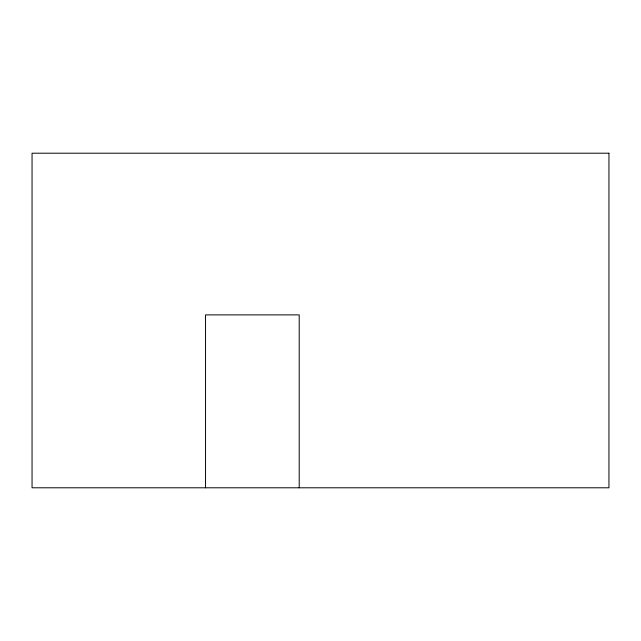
<?xml version="1.0" encoding="UTF-8"?>
<svg xmlns="http://www.w3.org/2000/svg" width="641" height="641" viewBox="0 0 641 641"><rect width="100%" height="100%" fill="white"/><g stroke="black" fill="none" stroke-linecap="round" stroke-linejoin="round"><path stroke-width="0.96" d="M299.211 487.793L299.211 314.891L205.537 314.891L205.537 487.793M608.95 153.207L32.05 153.207L32.05 487.793L608.95 487.793L608.95 153.207"/></g></svg>
